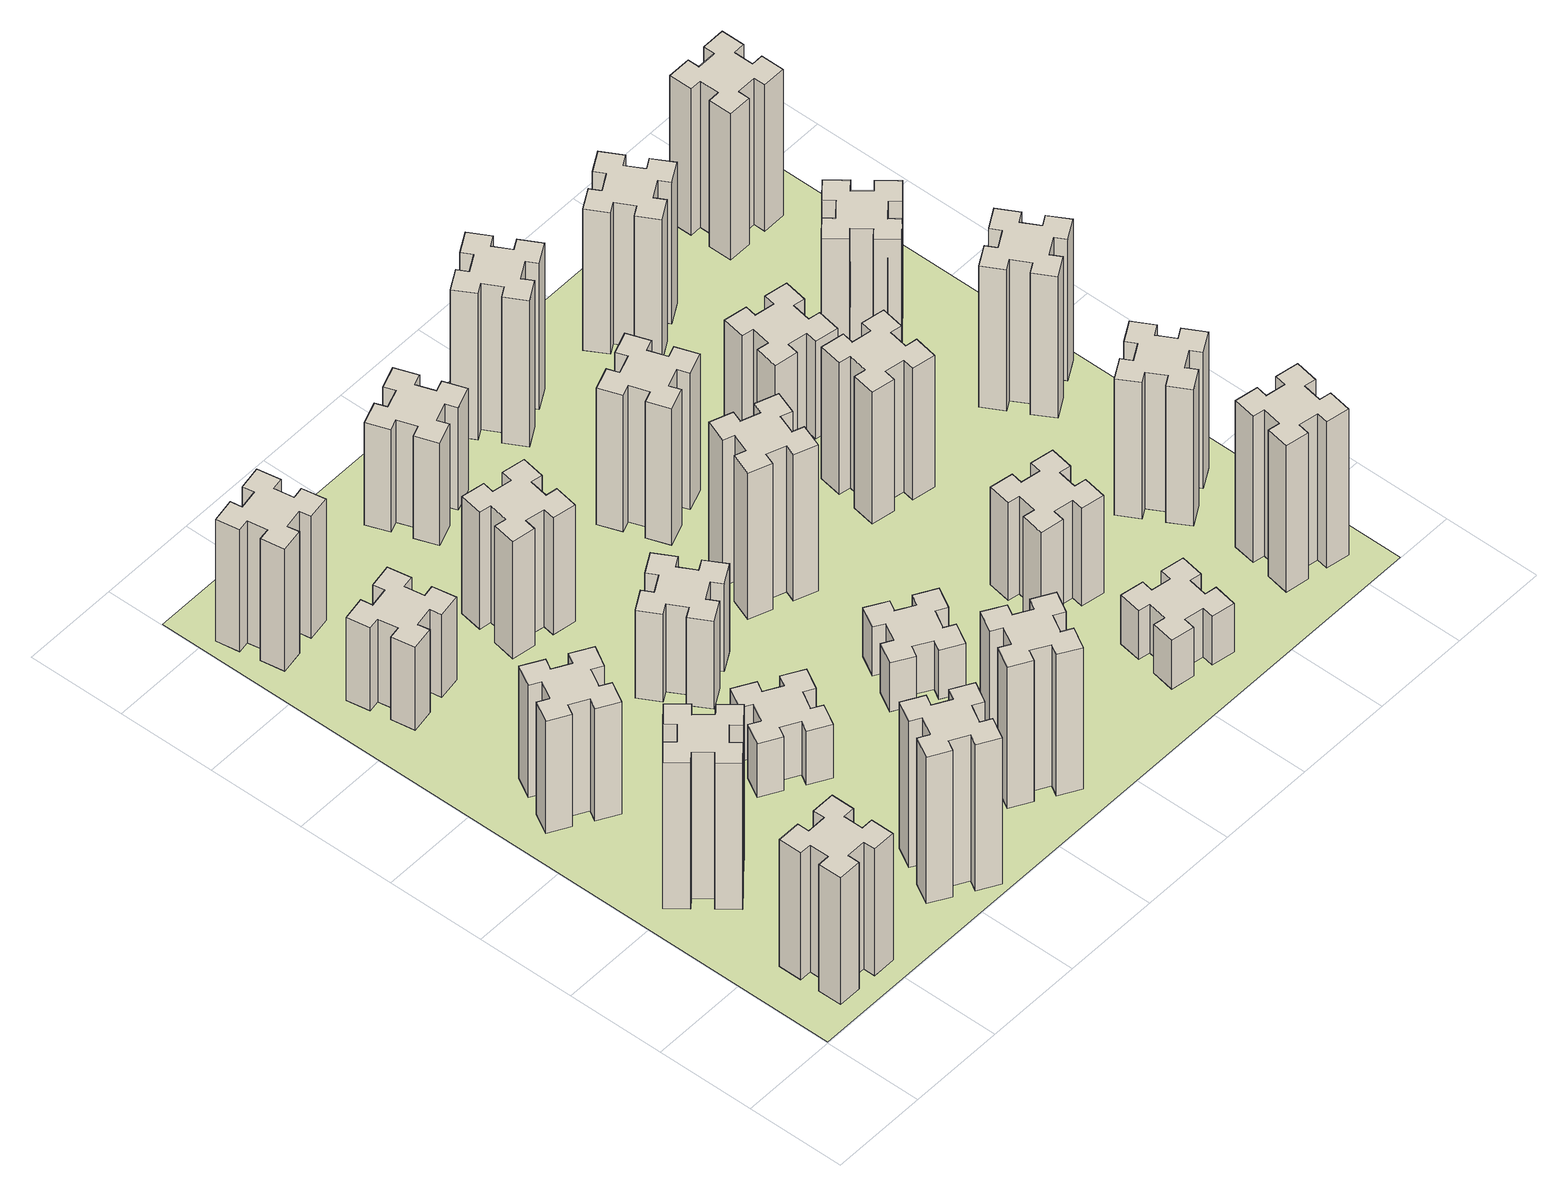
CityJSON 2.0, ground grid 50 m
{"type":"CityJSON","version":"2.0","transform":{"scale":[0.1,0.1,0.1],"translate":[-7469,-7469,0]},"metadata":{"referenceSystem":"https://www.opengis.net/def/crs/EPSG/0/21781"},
"CityObjects":{
"building1":{"type":"Building","attributes":{"class":"1000","function":"1000","usage":"1000","yearOfConstruction":2016,"roofType":"1000","measuredHeight":78,"storeysAboveGround":30,"storeysBelowGround":0},"geometry":[{"type":"Solid","lod":"1","boundaries":[[[[0,1,2,3,4,5,6,7,8,9,10,11,12,13,14,15,16,17,18,19]],[[17,16,20,21]],[[16,15,22,20]],[[15,14,23,22]],[[14,13,24,23]],[[13,12,25,24]],[[12,11,26,25]],[[11,10,27,26]],[[10,9,28,27]],[[9,8,29,28]],[[8,7,30,29]],[[7,6,31,30]],[[6,5,32,31]],[[5,4,33,32]],[[4,3,34,33]],[[3,2,35,34]],[[2,1,36,35]],[[1,0,37,36]],[[0,19,38,37]],[[19,18,39,38]],[[18,17,21,39]],[[24,25,26,27,28,29,30,31,32,33,34,35,36,37,38,39,21,20,22,23]]]]}]},
"building2":{"type":"Building","attributes":{"class":"1000","function":"1000","usage":"1000","yearOfConstruction":2016,"roofType":"1000","measuredHeight":90,"storeysAboveGround":30,"storeysBelowGround":0},"geometry":[{"type":"Solid","lod":"1","boundaries":[[[[40,41,42,43,44,45,46,47,48,49,50,51,52,53,54,55,56,57,58,59]],[[57,56,60,61]],[[56,55,62,60]],[[55,54,63,62]],[[54,53,64,63]],[[53,52,65,64]],[[52,51,66,65]],[[51,50,67,66]],[[50,49,68,67]],[[49,48,69,68]],[[48,47,70,69]],[[47,46,71,70]],[[46,45,72,71]],[[45,44,73,72]],[[44,43,74,73]],[[43,42,75,74]],[[42,41,76,75]],[[41,40,77,76]],[[40,59,78,77]],[[59,58,79,78]],[[58,57,61,79]],[[64,65,66,67,68,69,70,71,72,73,74,75,76,77,78,79,61,60,62,63]]]]}]},
"building3":{"type":"Building","attributes":{"class":"1000","function":"1000","usage":"1000","yearOfConstruction":2016,"roofType":"1000","measuredHeight":69,"storeysAboveGround":30,"storeysBelowGround":0},"geometry":[{"type":"Solid","lod":"1","boundaries":[[[[80,81,82,83,84,85,86,87,88,89,90,91,92,93,94,95,96,97,98,99]],[[97,96,100,101]],[[96,95,102,100]],[[95,94,103,102]],[[94,93,104,103]],[[93,92,105,104]],[[92,91,106,105]],[[91,90,107,106]],[[90,89,108,107]],[[89,88,109,108]],[[88,87,110,109]],[[87,86,111,110]],[[86,85,112,111]],[[85,84,113,112]],[[84,83,114,113]],[[83,82,115,114]],[[82,81,116,115]],[[81,80,117,116]],[[80,99,118,117]],[[99,98,119,118]],[[98,97,101,119]],[[104,105,106,107,108,109,110,111,112,113,114,115,116,117,118,119,101,100,102,103]]]]}]},
"building4":{"type":"Building","attributes":{"class":"1000","function":"1000","usage":"1000","yearOfConstruction":2016,"roofType":"1000","measuredHeight":51,"storeysAboveGround":30,"storeysBelowGround":0},"geometry":[{"type":"Solid","lod":"1","boundaries":[[[[120,121,122,123,124,125,126,127,128,129,130,131,132,133,134,135,136,137,138,139]],[[137,136,140,141]],[[136,135,142,140]],[[135,134,143,142]],[[134,133,144,143]],[[133,132,145,144]],[[132,131,146,145]],[[131,130,147,146]],[[130,129,148,147]],[[129,128,149,148]],[[128,127,150,149]],[[127,126,151,150]],[[126,125,152,151]],[[125,124,153,152]],[[124,123,154,153]],[[123,122,155,154]],[[122,121,156,155]],[[121,120,157,156]],[[120,139,158,157]],[[139,138,159,158]],[[138,137,141,159]],[[144,145,146,147,148,149,150,151,152,153,154,155,156,157,158,159,141,140,142,143]]]]}]},
"building5":{"type":"Building","attributes":{"class":"1000","function":"1000","usage":"1000","yearOfConstruction":2016,"roofType":"1000","measuredHeight":90,"storeysAboveGround":30,"storeysBelowGround":0},"geometry":[{"type":"Solid","lod":"1","boundaries":[[[[160,161,162,163,164,165,166,167,168,169,170,171,172,173,174,175,176,177,178,179]],[[177,176,180,181]],[[176,175,182,180]],[[175,174,183,182]],[[174,173,184,183]],[[173,172,185,184]],[[172,171,186,185]],[[171,170,187,186]],[[170,169,188,187]],[[169,168,189,188]],[[168,167,190,189]],[[167,166,191,190]],[[166,165,192,191]],[[165,164,193,192]],[[164,163,194,193]],[[163,162,195,194]],[[162,161,196,195]],[[161,160,197,196]],[[160,179,198,197]],[[179,178,199,198]],[[178,177,181,199]],[[184,185,186,187,188,189,190,191,192,193,194,195,196,197,198,199,181,180,182,183]]]]}]},
"building6":{"type":"Building","attributes":{"class":"1000","function":"1000","usage":"1000","yearOfConstruction":2016,"roofType":"1000","measuredHeight":75,"storeysAboveGround":30,"storeysBelowGround":0},"geometry":[{"type":"Solid","lod":"1","boundaries":[[[[200,201,202,203,204,205,206,207,208,209,210,211,212,213,214,215,216,217,218,219]],[[217,216,220,221]],[[216,215,222,220]],[[215,214,223,222]],[[214,213,224,223]],[[213,212,225,224]],[[212,211,226,225]],[[211,210,227,226]],[[210,209,228,227]],[[209,208,229,228]],[[208,207,230,229]],[[207,206,231,230]],[[206,205,232,231]],[[205,204,233,232]],[[204,203,234,233]],[[203,202,235,234]],[[202,201,236,235]],[[201,200,237,236]],[[200,219,238,237]],[[219,218,239,238]],[[218,217,221,239]],[[224,225,226,227,228,229,230,231,232,233,234,235,236,237,238,239,221,220,222,223]]]]}]},
"building7":{"type":"Building","attributes":{"class":"1000","function":"1000","usage":"1000","yearOfConstruction":2016,"roofType":"1000","measuredHeight":33,"storeysAboveGround":30,"storeysBelowGround":0},"geometry":[{"type":"Solid","lod":"1","boundaries":[[[[240,241,242,243,244,245,246,247,248,249,250,251,252,253,254,255,256,257,258,259]],[[257,256,260,261]],[[256,255,262,260]],[[255,254,263,262]],[[254,253,264,263]],[[253,252,265,264]],[[252,251,266,265]],[[251,250,267,266]],[[250,249,268,267]],[[249,248,269,268]],[[248,247,270,269]],[[247,246,271,270]],[[246,245,272,271]],[[245,244,273,272]],[[244,243,274,273]],[[243,242,275,274]],[[242,241,276,275]],[[241,240,277,276]],[[240,259,278,277]],[[259,258,279,278]],[[258,257,261,279]],[[264,265,266,267,268,269,270,271,272,273,274,275,276,277,278,279,261,260,262,263]]]]}]},
"building8":{"type":"Building","attributes":{"class":"1000","function":"1000","usage":"1000","yearOfConstruction":2016,"roofType":"1000","measuredHeight":54,"storeysAboveGround":30,"storeysBelowGround":0},"geometry":[{"type":"Solid","lod":"1","boundaries":[[[[280,281,282,283,284,285,286,287,288,289,290,291,292,293,294,295,296,297,298,299]],[[297,296,300,301]],[[296,295,302,300]],[[295,294,303,302]],[[294,293,304,303]],[[293,292,305,304]],[[292,291,306,305]],[[291,290,307,306]],[[290,289,308,307]],[[289,288,309,308]],[[288,287,310,309]],[[287,286,311,310]],[[286,285,312,311]],[[285,284,313,312]],[[284,283,314,313]],[[283,282,315,314]],[[282,281,316,315]],[[281,280,317,316]],[[280,299,318,317]],[[299,298,319,318]],[[298,297,301,319]],[[304,305,306,307,308,309,310,311,312,313,314,315,316,317,318,319,301,300,302,303]]]]}]},
"building9":{"type":"Building","attributes":{"class":"1000","function":"1000","usage":"1000","yearOfConstruction":2016,"roofType":"1000","measuredHeight":72,"storeysAboveGround":30,"storeysBelowGround":0},"geometry":[{"type":"Solid","lod":"1","boundaries":[[[[320,321,322,323,324,325,326,327,328,329,330,331,332,333,334,335,336,337,338,339]],[[337,336,340,341]],[[336,335,342,340]],[[335,334,343,342]],[[334,333,344,343]],[[333,332,345,344]],[[332,331,346,345]],[[331,330,347,346]],[[330,329,348,347]],[[329,328,349,348]],[[328,327,350,349]],[[327,326,351,350]],[[326,325,352,351]],[[325,324,353,352]],[[324,323,354,353]],[[323,322,355,354]],[[322,321,356,355]],[[321,320,357,356]],[[320,339,358,357]],[[339,338,359,358]],[[338,337,341,359]],[[344,345,346,347,348,349,350,351,352,353,354,355,356,357,358,359,341,340,342,343]]]]}]},
"building10":{"type":"Building","attributes":{"class":"1000","function":"1000","usage":"1000","yearOfConstruction":2016,"roofType":"1000","measuredHeight":87,"storeysAboveGround":30,"storeysBelowGround":0},"geometry":[{"type":"Solid","lod":"1","boundaries":[[[[360,361,362,363,364,365,366,367,368,369,370,371,372,373,374,375,376,377,378,379]],[[377,376,380,381]],[[376,375,382,380]],[[375,374,383,382]],[[374,373,384,383]],[[373,372,385,384]],[[372,371,386,385]],[[371,370,387,386]],[[370,369,388,387]],[[369,368,389,388]],[[368,367,390,389]],[[367,366,391,390]],[[366,365,392,391]],[[365,364,393,392]],[[364,363,394,393]],[[363,362,395,394]],[[362,361,396,395]],[[361,360,397,396]],[[360,379,398,397]],[[379,378,399,398]],[[378,377,381,399]],[[384,385,386,387,388,389,390,391,392,393,394,395,396,397,398,399,381,380,382,383]]]]}]},
"building11":{"type":"Building","attributes":{"class":"1000","function":"1000","usage":"1000","yearOfConstruction":2016,"roofType":"1000","measuredHeight":30,"storeysAboveGround":30,"storeysBelowGround":0},"geometry":[{"type":"Solid","lod":"1","boundaries":[[[[400,401,402,403,404,405,406,407,408,409,410,411,412,413,414,415,416,417,418,419]],[[417,416,420,421]],[[416,415,422,420]],[[415,414,423,422]],[[414,413,424,423]],[[413,412,425,424]],[[412,411,426,425]],[[411,410,427,426]],[[410,409,428,427]],[[409,408,429,428]],[[408,407,430,429]],[[407,406,431,430]],[[406,405,432,431]],[[405,404,433,432]],[[404,403,434,433]],[[403,402,435,434]],[[402,401,436,435]],[[401,400,437,436]],[[400,419,438,437]],[[419,418,439,438]],[[418,417,421,439]],[[424,425,426,427,428,429,430,431,432,433,434,435,436,437,438,439,421,420,422,423]]]]}]},
"building12":{"type":"Building","attributes":{"class":"1000","function":"1000","usage":"1000","yearOfConstruction":2016,"roofType":"1000","measuredHeight":63,"storeysAboveGround":30,"storeysBelowGround":0},"geometry":[{"type":"Solid","lod":"1","boundaries":[[[[440,441,442,443,444,445,446,447,448,449,450,451,452,453,454,455,456,457,458,459]],[[457,456,460,461]],[[456,455,462,460]],[[455,454,463,462]],[[454,453,464,463]],[[453,452,465,464]],[[452,451,466,465]],[[451,450,467,466]],[[450,449,468,467]],[[449,448,469,468]],[[448,447,470,469]],[[447,446,471,470]],[[446,445,472,471]],[[445,444,473,472]],[[444,443,474,473]],[[443,442,475,474]],[[442,441,476,475]],[[441,440,477,476]],[[440,459,478,477]],[[459,458,479,478]],[[458,457,461,479]],[[464,465,466,467,468,469,470,471,472,473,474,475,476,477,478,479,461,460,462,463]]]]}]},
"building13":{"type":"Building","attributes":{"class":"1000","function":"1000","usage":"1000","yearOfConstruction":2016,"roofType":"1000","measuredHeight":90,"storeysAboveGround":30,"storeysBelowGround":0},"geometry":[{"type":"Solid","lod":"1","boundaries":[[[[480,481,482,483,484,485,486,487,488,489,490,491,492,493,494,495,496,497,498,499]],[[497,496,500,501]],[[496,495,502,500]],[[495,494,503,502]],[[494,493,504,503]],[[493,492,505,504]],[[492,491,506,505]],[[491,490,507,506]],[[490,489,508,507]],[[489,488,509,508]],[[488,487,510,509]],[[487,486,511,510]],[[486,485,512,511]],[[485,484,513,512]],[[484,483,514,513]],[[483,482,515,514]],[[482,481,516,515]],[[481,480,517,516]],[[480,499,518,517]],[[499,498,519,518]],[[498,497,501,519]],[[504,505,506,507,508,509,510,511,512,513,514,515,516,517,518,519,501,500,502,503]]]]}]},
"building14":{"type":"Building","attributes":{"class":"1000","function":"1000","usage":"1000","yearOfConstruction":2016,"roofType":"1000","measuredHeight":84,"storeysAboveGround":30,"storeysBelowGround":0},"geometry":[{"type":"Solid","lod":"1","boundaries":[[[[520,521,522,523,524,525,526,527,528,529,530,531,532,533,534,535,536,537,538,539]],[[537,536,540,541]],[[536,535,542,540]],[[535,534,543,542]],[[534,533,544,543]],[[533,532,545,544]],[[532,531,546,545]],[[531,530,547,546]],[[530,529,548,547]],[[529,528,549,548]],[[528,527,550,549]],[[527,526,551,550]],[[526,525,552,551]],[[525,524,553,552]],[[524,523,554,553]],[[523,522,555,554]],[[522,521,556,555]],[[521,520,557,556]],[[520,539,558,557]],[[539,538,559,558]],[[538,537,541,559]],[[544,545,546,547,548,549,550,551,552,553,554,555,556,557,558,559,541,540,542,543]]]]}]},
"building15":{"type":"Building","attributes":{"class":"1000","function":"1000","usage":"1000","yearOfConstruction":2016,"roofType":"1000","measuredHeight":30,"storeysAboveGround":30,"storeysBelowGround":0},"geometry":[{"type":"Solid","lod":"1","boundaries":[[[[560,561,562,563,564,565,566,567,568,569,570,571,572,573,574,575,576,577,578,579]],[[577,576,580,581]],[[576,575,582,580]],[[575,574,583,582]],[[574,573,584,583]],[[573,572,585,584]],[[572,571,586,585]],[[571,570,587,586]],[[570,569,588,587]],[[569,568,589,588]],[[568,567,590,589]],[[567,566,591,590]],[[566,565,592,591]],[[565,564,593,592]],[[564,563,594,593]],[[563,562,595,594]],[[562,561,596,595]],[[561,560,597,596]],[[560,579,598,597]],[[579,578,599,598]],[[578,577,581,599]],[[584,585,586,587,588,589,590,591,592,593,594,595,596,597,598,599,581,580,582,583]]]]}]},
"building16":{"type":"Building","attributes":{"class":"1000","function":"1000","usage":"1000","yearOfConstruction":2016,"roofType":"1000","measuredHeight":90,"storeysAboveGround":30,"storeysBelowGround":0},"geometry":[{"type":"Solid","lod":"1","boundaries":[[[[600,601,602,603,604,605,606,607,608,609,610,611,612,613,614,615,616,617,618,619]],[[617,616,620,621]],[[616,615,622,620]],[[615,614,623,622]],[[614,613,624,623]],[[613,612,625,624]],[[612,611,626,625]],[[611,610,627,626]],[[610,609,628,627]],[[609,608,629,628]],[[608,607,630,629]],[[607,606,631,630]],[[606,605,632,631]],[[605,604,633,632]],[[604,603,634,633]],[[603,602,635,634]],[[602,601,636,635]],[[601,600,637,636]],[[600,619,638,637]],[[619,618,639,638]],[[618,617,621,639]],[[624,625,626,627,628,629,630,631,632,633,634,635,636,637,638,639,621,620,622,623]]]]}]},
"building17":{"type":"Building","attributes":{"class":"1000","function":"1000","usage":"1000","yearOfConstruction":2016,"roofType":"1000","measuredHeight":60,"storeysAboveGround":30,"storeysBelowGround":0},"geometry":[{"type":"Solid","lod":"1","boundaries":[[[[640,641,642,643,644,645,646,647,648,649,650,651,652,653,654,655,656,657,658,659]],[[657,656,660,661]],[[656,655,662,660]],[[655,654,663,662]],[[654,653,664,663]],[[653,652,665,664]],[[652,651,666,665]],[[651,650,667,666]],[[650,649,668,667]],[[649,648,669,668]],[[648,647,670,669]],[[647,646,671,670]],[[646,645,672,671]],[[645,644,673,672]],[[644,643,674,673]],[[643,642,675,674]],[[642,641,676,675]],[[641,640,677,676]],[[640,659,678,677]],[[659,658,679,678]],[[658,657,661,679]],[[664,665,666,667,668,669,670,671,672,673,674,675,676,677,678,679,661,660,662,663]]]]}]},
"building18":{"type":"Building","attributes":{"class":"1000","function":"1000","usage":"1000","yearOfConstruction":2016,"roofType":"1000","measuredHeight":81,"storeysAboveGround":30,"storeysBelowGround":0},"geometry":[{"type":"Solid","lod":"1","boundaries":[[[[680,681,682,683,684,685,686,687,688,689,690,691,692,693,694,695,696,697,698,699]],[[697,696,700,701]],[[696,695,702,700]],[[695,694,703,702]],[[694,693,704,703]],[[693,692,705,704]],[[692,691,706,705]],[[691,690,707,706]],[[690,689,708,707]],[[689,688,709,708]],[[688,687,710,709]],[[687,686,711,710]],[[686,685,712,711]],[[685,684,713,712]],[[684,683,714,713]],[[683,682,715,714]],[[682,681,716,715]],[[681,680,717,716]],[[680,699,718,717]],[[699,698,719,718]],[[698,697,701,719]],[[704,705,706,707,708,709,710,711,712,713,714,715,716,717,718,719,701,700,702,703]]]]}]},
"building19":{"type":"Building","attributes":{"class":"1000","function":"1000","usage":"1000","yearOfConstruction":2016,"roofType":"1000","measuredHeight":60,"storeysAboveGround":30,"storeysBelowGround":0},"geometry":[{"type":"Solid","lod":"1","boundaries":[[[[720,721,722,723,724,725,726,727,728,729,730,731,732,733,734,735,736,737,738,739]],[[737,736,740,741]],[[736,735,742,740]],[[735,734,743,742]],[[734,733,744,743]],[[733,732,745,744]],[[732,731,746,745]],[[731,730,747,746]],[[730,729,748,747]],[[729,728,749,748]],[[728,727,750,749]],[[727,726,751,750]],[[726,725,752,751]],[[725,724,753,752]],[[724,723,754,753]],[[723,722,755,754]],[[722,721,756,755]],[[721,720,757,756]],[[720,739,758,757]],[[739,738,759,758]],[[738,737,741,759]],[[744,745,746,747,748,749,750,751,752,753,754,755,756,757,758,759,741,740,742,743]]]]}]},
"building20":{"type":"Building","attributes":{"class":"1000","function":"1000","usage":"1000","yearOfConstruction":2016,"roofType":"1000","measuredHeight":90,"storeysAboveGround":30,"storeysBelowGround":0},"geometry":[{"type":"Solid","lod":"1","boundaries":[[[[760,761,762,763,764,765,766,767,768,769,770,771,772,773,774,775,776,777,778,779]],[[777,776,780,781]],[[776,775,782,780]],[[775,774,783,782]],[[774,773,784,783]],[[773,772,785,784]],[[772,771,786,785]],[[771,770,787,786]],[[770,769,788,787]],[[769,768,789,788]],[[768,767,790,789]],[[767,766,791,790]],[[766,765,792,791]],[[765,764,793,792]],[[764,763,794,793]],[[763,762,795,794]],[[762,761,796,795]],[[761,760,797,796]],[[760,779,798,797]],[[779,778,799,798]],[[778,777,781,799]],[[784,785,786,787,788,789,790,791,792,793,794,795,796,797,798,799,781,780,782,783]]]]}]},
"building21":{"type":"Building","attributes":{"class":"1000","function":"1000","usage":"1000","yearOfConstruction":2016,"roofType":"1000","measuredHeight":87,"storeysAboveGround":30,"storeysBelowGround":0},"geometry":[{"type":"Solid","lod":"1","boundaries":[[[[800,801,802,803,804,805,806,807,808,809,810,811,812,813,814,815,816,817,818,819]],[[817,816,820,821]],[[816,815,822,820]],[[815,814,823,822]],[[814,813,824,823]],[[813,812,825,824]],[[812,811,826,825]],[[811,810,827,826]],[[810,809,828,827]],[[809,808,829,828]],[[808,807,830,829]],[[807,806,831,830]],[[806,805,832,831]],[[805,804,833,832]],[[804,803,834,833]],[[803,802,835,834]],[[802,801,836,835]],[[801,800,837,836]],[[800,819,838,837]],[[819,818,839,838]],[[818,817,821,839]],[[824,825,826,827,828,829,830,831,832,833,834,835,836,837,838,839,821,820,822,823]]]]}]},
"building22":{"type":"Building","attributes":{"class":"1000","function":"1000","usage":"1000","yearOfConstruction":2016,"roofType":"1000","measuredHeight":84,"storeysAboveGround":30,"storeysBelowGround":0},"geometry":[{"type":"Solid","lod":"1","boundaries":[[[[840,841,842,843,844,845,846,847,848,849,850,851,852,853,854,855,856,857,858,859]],[[857,856,860,861]],[[856,855,862,860]],[[855,854,863,862]],[[854,853,864,863]],[[853,852,865,864]],[[852,851,866,865]],[[851,850,867,866]],[[850,849,868,867]],[[849,848,869,868]],[[848,847,870,869]],[[847,846,871,870]],[[846,845,872,871]],[[845,844,873,872]],[[844,843,874,873]],[[843,842,875,874]],[[842,841,876,875]],[[841,840,877,876]],[[840,859,878,877]],[[859,858,879,878]],[[858,857,861,879]],[[864,865,866,867,868,869,870,871,872,873,874,875,876,877,878,879,861,860,862,863]]]]}]},
"building23":{"type":"Building","attributes":{"class":"1000","function":"1000","usage":"1000","yearOfConstruction":2016,"roofType":"1000","measuredHeight":87,"storeysAboveGround":30,"storeysBelowGround":0},"geometry":[{"type":"Solid","lod":"1","boundaries":[[[[880,881,882,883,884,885,886,887,888,889,890,891,892,893,894,895,896,897,898,899]],[[897,896,900,901]],[[896,895,902,900]],[[895,894,903,902]],[[894,893,904,903]],[[893,892,905,904]],[[892,891,906,905]],[[891,890,907,906]],[[890,889,908,907]],[[889,888,909,908]],[[888,887,910,909]],[[887,886,911,910]],[[886,885,912,911]],[[885,884,913,912]],[[884,883,914,913]],[[883,882,915,914]],[[882,881,916,915]],[[881,880,917,916]],[[880,899,918,917]],[[899,898,919,918]],[[898,897,901,919]],[[904,905,906,907,908,909,910,911,912,913,914,915,916,917,918,919,901,900,902,903]]]]}]},
"building24":{"type":"Building","attributes":{"class":"1000","function":"1000","usage":"1000","yearOfConstruction":2016,"roofType":"1000","measuredHeight":72,"storeysAboveGround":30,"storeysBelowGround":0},"geometry":[{"type":"Solid","lod":"1","boundaries":[[[[920,921,922,923,924,925,926,927,928,929,930,931,932,933,934,935,936,937,938,939]],[[937,936,940,941]],[[936,935,942,940]],[[935,934,943,942]],[[934,933,944,943]],[[933,932,945,944]],[[932,931,946,945]],[[931,930,947,946]],[[930,929,948,947]],[[929,928,949,948]],[[928,927,950,949]],[[927,926,951,950]],[[926,925,952,951]],[[925,924,953,952]],[[924,923,954,953]],[[923,922,955,954]],[[922,921,956,955]],[[921,920,957,956]],[[920,939,958,957]],[[939,938,959,958]],[[938,937,941,959]],[[944,945,946,947,948,949,950,951,952,953,954,955,956,957,958,959,941,940,942,943]]]]}]},
"building25":{"type":"Building","attributes":{"class":"1000","function":"1000","usage":"1000","yearOfConstruction":2016,"roofType":"1000","measuredHeight":90,"storeysAboveGround":30,"storeysBelowGround":0},"geometry":[{"type":"Solid","lod":"1","boundaries":[[[[960,961,962,963,964,965,966,967,968,969,970,971,972,973,974,975,976,977,978,979]],[[977,976,980,981]],[[976,975,982,980]],[[975,974,983,982]],[[974,973,984,983]],[[973,972,985,984]],[[972,971,986,985]],[[971,970,987,986]],[[970,969,988,987]],[[969,968,989,988]],[[968,967,990,989]],[[967,966,991,990]],[[966,965,992,991]],[[965,964,993,992]],[[964,963,994,993]],[[963,962,995,994]],[[962,961,996,995]],[[961,960,997,996]],[[960,979,998,997]],[[979,978,999,998]],[[978,977,981,999]],[[984,985,986,987,988,989,990,991,992,993,994,995,996,997,998,999,981,980,982,983]]]]}]},
"landuse1":{"type":"LandUse","attributes":{"name":"plot1","function":"1010"},"geometry":[{"type":"MultiSurface","lod":"1","boundaries":[[[1000,1001,1002,1003]]]}]}
},
"vertices":[
[265,325,0],[265,225,0],[205,225,0],[205,105,0],[325,105,0],[325,165,0],[425,165,0],[425,105,0],[545,105,0],[545,225,0],[485,225,0],[485,325,0],[545,325,0],[545,445,0],[425,445,0],[425,385,0],[325,385,0],[325,445,0],[205,445,0],[205,325,0],[325,385,780],[325,445,780],[425,385,780],[425,445,780],[545,445,780],[545,325,780],[485,325,780],[485,225,780],[545,225,780],[545,105,780],[425,105,780],[425,165,780],[325,165,780],[325,105,780],[205,105,780],[205,225,780],[265,225,780],[265,325,780],[205,325,780],[205,445,780],
[492,1048,0],[427,1124,0],[473,1163,0],[396,1255,0],[304,1178,0],[343,1132,0],[266,1067,0],[228,1113,0],[136,1036,0],[213,944,0],[259,983,0],[323,906,0],[277,868,0],[354,776,0],[446,853,0],[408,899,0],[484,963,0],[523,917,0],[615,994,0],[538,1086,0],[484,963,900],[523,917,900],[408,899,900],[446,853,900],[354,776,900],[277,868,900],[323,906,900],[259,983,900],[213,944,900],[136,1036,900],[228,1113,900],[266,1067,900],[343,1132,900],[304,1178,900],[396,1255,900],[473,1163,900],[427,1124,900],[492,1048,900],[538,1086,900],[615,994,900],
[474,1826,0],[387,1876,0],[417,1928,0],[313,1988,0],[253,1884,0],[305,1854,0],[255,1767,0],[203,1797,0],[143,1693,0],[247,1633,0],[277,1685,0],[364,1635,0],[334,1583,0],[438,1523,0],[498,1627,0],[446,1657,0],[496,1744,0],[548,1714,0],[608,1818,0],[504,1878,0],[496,1744,690],[548,1714,690],[446,1657,690],[498,1627,690],[438,1523,690],[334,1583,690],[364,1635,690],[277,1685,690],[247,1633,690],[143,1693,690],[203,1797,690],[255,1767,690],[305,1854,690],[253,1884,690],[313,1988,690],[417,1928,690],[387,1876,690],[474,1826,690],[504,1878,690],[608,1818,690],
[405,2812,0],[307,2795,0],[297,2854,0],[178,2833,0],[199,2715,0],[258,2725,0],[276,2627,0],[217,2617,0],[237,2498,0],[356,2519,0],[345,2578,0],[444,2596,0],[454,2537,0],[572,2557,0],[551,2676,0],[492,2665,0],[475,2764,0],[534,2774,0],[513,2892,0],[395,2871,0],[475,2764,510],[534,2774,510],[492,2665,510],[551,2676,510],[572,2557,510],[454,2537,510],[444,2596,510],[345,2578,510],[356,2519,510],[237,2498,510],[217,2617,510],[276,2627,510],[258,2725,510],[199,2715,510],[178,2833,510],[297,2854,510],[307,2795,510],[405,2812,510],[395,2871,510],[513,2892,510],
[1214,346,0],[1127,396,0],[1157,448,0],[1053,508,0],[993,404,0],[1045,374,0],[995,287,0],[943,317,0],[883,213,0],[987,153,0],[1017,205,0],[1104,155,0],[1074,103,0],[1178,43,0],[1238,147,0],[1186,177,0],[1236,264,0],[1288,234,0],[1348,338,0],[1244,398,0],[1236,264,900],[1288,234,900],[1186,177,900],[1238,147,900],[1178,43,900],[1074,103,900],[1104,155,900],[1017,205,900],[987,153,900],[883,213,900],[943,317,900],[995,287,900],[1045,374,900],[993,404,900],[1053,508,900],[1157,448,900],[1127,396,900],[1214,346,900],[1244,398,900],[1348,338,900],
[245,3218,0],[344,3236,0],[354,3177,0],[472,3197,0],[451,3316,0],[392,3305,0],[375,3404,0],[434,3414,0],[413,3532,0],[295,3511,0],[305,3452,0],[207,3435,0],[197,3494,0],[78,3473,0],[99,3355,0],[158,3365,0],[176,3267,0],[117,3257,0],[137,3138,0],[256,3159,0],[176,3267,750],[117,3257,750],[158,3365,750],[99,3355,750],[78,3473,750],[197,3494,750],[207,3435,750],[305,3452,750],[295,3511,750],[413,3532,750],[434,3414,750],[375,3404,750],[392,3305,750],[451,3316,750],[472,3197,750],[354,3177,750],[344,3236,750],[245,3218,750],[256,3159,750],[137,3138,750],
[1186,1117,0],[1236,1204,0],[1288,1174,0],[1348,1278,0],[1244,1338,0],[1214,1286,0],[1127,1336,0],[1157,1388,0],[1053,1448,0],[993,1344,0],[1045,1314,0],[995,1227,0],[943,1257,0],[883,1153,0],[987,1093,0],[1017,1145,0],[1104,1095,0],[1074,1043,0],[1178,983,0],[1238,1087,0],[1104,1095,330],[1074,1043,330],[1017,1145,330],[987,1093,330],[883,1153,330],[943,1257,330],[995,1227,330],[1045,1314,330],[993,1344,330],[1053,1448,330],[1157,1388,330],[1127,1336,330],[1214,1286,330],[1244,1338,330],[1348,1278,330],[1288,1174,330],[1236,1204,330],[1186,1117,330],[1238,1087,330],[1178,983,330],
[1336,1867,0],[1286,1954,0],[1338,1984,0],[1278,2088,0],[1174,2028,0],[1204,1976,0],[1117,1926,0],[1087,1978,0],[983,1918,0],[1043,1814,0],[1095,1844,0],[1145,1757,0],[1093,1727,0],[1153,1623,0],[1257,1683,0],[1227,1735,0],[1314,1785,0],[1344,1733,0],[1448,1793,0],[1388,1897,0],[1314,1785,540],[1344,1733,540],[1227,1735,540],[1257,1683,540],[1153,1623,540],[1093,1727,540],[1145,1757,540],[1095,1844,540],[1043,1814,540],[983,1918,540],[1087,1978,540],[1117,1926,540],[1204,1976,540],[1174,2028,540],[1278,2088,540],[1338,1984,540],[1286,1954,540],[1336,1867,540],[1388,1897,540],[1448,1793,540],
[1115,2527,0],[1132,2625,0],[1191,2615,0],[1212,2733,0],[1094,2754,0],[1084,2695,0],[985,2712,0],[996,2771,0],[877,2792,0],[857,2674,0],[916,2664,0],[898,2565,0],[839,2576,0],[818,2457,0],[937,2437,0],[947,2496,0],[1045,2478,0],[1035,2419,0],[1153,2398,0],[1174,2517,0],[1045,2478,720],[1035,2419,720],[947,2496,720],[937,2437,720],[818,2457,720],[839,2576,720],[898,2565,720],[916,2664,720],[857,2674,720],[877,2792,720],[996,2771,720],[985,2712,720],[1084,2695,720],[1094,2754,720],[1212,2733,720],[1191,2615,720],[1132,2625,720],[1115,2527,720],[1174,2517,720],[1153,2398,720],
[1657,305,0],[1744,255,0],[1714,203,0],[1818,143,0],[1878,247,0],[1826,277,0],[1876,364,0],[1928,334,0],[1988,438,0],[1884,498,0],[1854,446,0],[1767,496,0],[1797,548,0],[1693,608,0],[1633,504,0],[1685,474,0],[1635,387,0],[1583,417,0],[1523,313,0],[1627,253,0],[1635,387,870],[1583,417,870],[1685,474,870],[1633,504,870],[1693,608,870],[1797,548,870],[1767,496,870],[1854,446,870],[1884,498,870],[1988,438,870],[1928,334,870],[1876,364,870],[1826,277,870],[1878,247,870],[1818,143,870],[1714,203,870],[1744,255,870],[1657,305,870],[1627,253,870],[1523,313,870],
[1757,1045,0],[1844,995,0],[1814,943,0],[1918,883,0],[1978,987,0],[1926,1017,0],[1976,1104,0],[2028,1074,0],[2088,1178,0],[1984,1238,0],[1954,1186,0],[1867,1236,0],[1897,1288,0],[1793,1348,0],[1733,1244,0],[1785,1214,0],[1735,1127,0],[1683,1157,0],[1623,1053,0],[1727,993,0],[1735,1127,300],[1683,1157,300],[1785,1214,300],[1733,1244,300],[1793,1348,300],[1897,1288,300],[1867,1236,300],[1954,1186,300],[1984,1238,300],[2088,1178,300],[2028,1074,300],[1976,1104,300],[1926,1017,300],[1978,987,300],[1918,883,300],[1814,943,300],[1844,995,300],[1757,1045,300],[1727,993,300],[1623,1053,300],
[1225,3456,0],[1131,3422,0],[1110,3478,0],[997,3437,0],[1039,3324,0],[1095,3345,0],[1129,3251,0],[1073,3230,0],[1114,3117,0],[1227,3159,0],[1206,3215,0],[1300,3249,0],[1320,3193,0],[1433,3234,0],[1392,3347,0],[1336,3326,0],[1302,3420,0],[1358,3440,0],[1317,3553,0],[1204,3512,0],[1302,3420,630],[1358,3440,630],[1336,3326,630],[1392,3347,630],[1433,3234,630],[1320,3193,630],[1300,3249,630],[1206,3215,630],[1227,3159,630],[1114,3117,630],[1073,3230,630],[1129,3251,630],[1095,3345,630],[1039,3324,630],[997,3437,630],[1110,3478,630],[1131,3422,630],[1225,3456,630],[1204,3512,630],[1317,3553,630],
[1940,2042,0],[1846,2076,0],[1867,2132,0],[1754,2173,0],[1713,2060,0],[1769,2040,0],[1735,1946,0],[1679,1967,0],[1637,1854,0],[1750,1813,0],[1771,1869,0],[1865,1835,0],[1844,1779,0],[1957,1737,0],[1998,1850,0],[1942,1871,0],[1976,1965,0],[2032,1944,0],[2073,2057,0],[1960,2098,0],[1976,1965,900],[2032,1944,900],[1942,1871,900],[1998,1850,900],[1957,1737,900],[1844,1779,900],[1865,1835,900],[1771,1869,900],[1750,1813,900],[1637,1854,900],[1679,1967,900],[1735,1946,900],[1769,2040,900],[1713,2060,900],[1754,2173,900],[1867,2132,900],[1846,2076,900],[1940,2042,900],[1960,2098,900],[2073,2057,900],
[1976,2586,0],[1942,2680,0],[1998,2700,0],[1957,2813,0],[1844,2772,0],[1865,2716,0],[1771,2682,0],[1750,2738,0],[1637,2697,0],[1679,2584,0],[1735,2605,0],[1769,2511,0],[1713,2490,0],[1754,2377,0],[1867,2419,0],[1846,2475,0],[1940,2509,0],[1960,2453,0],[2073,2494,0],[2032,2607,0],[1940,2509,840],[1960,2453,840],[1846,2475,840],[1867,2419,840],[1754,2377,840],[1713,2490,840],[1769,2511,840],[1735,2605,840],[1679,2584,840],[1637,2697,840],[1750,2738,840],[1771,2682,840],[1865,2716,840],[1844,2772,840],[1957,2813,840],[1998,2700,840],[1942,2680,840],[1976,2586,840],[2032,2607,840],[2073,2494,840],
[2596,444,0],[2578,345,0],[2519,356,0],[2498,237,0],[2617,217,0],[2627,276,0],[2725,258,0],[2715,199,0],[2833,178,0],[2854,297,0],[2795,307,0],[2812,405,0],[2871,395,0],[2892,513,0],[2774,534,0],[2764,475,0],[2665,492,0],[2676,551,0],[2557,572,0],[2537,454,0],[2665,492,300],[2676,551,300],[2764,475,300],[2774,534,300],[2892,513,300],[2871,395,300],[2812,405,300],[2795,307,300],[2854,297,300],[2833,178,300],[2715,199,300],[2725,258,300],[2627,276,300],[2617,217,300],[2498,237,300],[2519,356,300],[2578,345,300],[2596,444,300],[2537,454,300],[2557,572,300],
[1844,3556,0],[1757,3506,0],[1727,3558,0],[1623,3498,0],[1683,3394,0],[1735,3424,0],[1785,3337,0],[1733,3307,0],[1793,3203,0],[1897,3263,0],[1867,3315,0],[1954,3365,0],[1984,3313,0],[2088,3373,0],[2028,3477,0],[1976,3447,0],[1926,3534,0],[1978,3564,0],[1918,3668,0],[1814,3608,0],[1926,3534,900],[1978,3564,900],[1976,3447,900],[2028,3477,900],[2088,3373,900],[1984,3313,900],[1954,3365,900],[1867,3315,900],[1897,3263,900],[1793,3203,900],[1733,3307,900],[1785,3337,900],[1735,3424,900],[1683,3394,900],[1623,3498,900],[1727,3558,900],[1757,3506,900],[1844,3556,900],[1814,3608,900],[1918,3668,900],
[2496,1084,0],[2478,985,0],[2419,996,0],[2398,877,0],[2517,857,0],[2527,916,0],[2625,898,0],[2615,839,0],[2733,818,0],[2754,937,0],[2695,947,0],[2712,1045,0],[2771,1035,0],[2792,1153,0],[2674,1174,0],[2664,1115,0],[2565,1132,0],[2576,1191,0],[2457,1212,0],[2437,1094,0],[2565,1132,600],[2576,1191,600],[2664,1115,600],[2674,1174,600],[2792,1153,600],[2771,1035,600],[2712,1045,600],[2695,947,600],[2754,937,600],[2733,818,600],[2615,839,600],[2625,898,600],[2527,916,600],[2517,857,600],[2398,877,600],[2419,996,600],[2478,985,600],[2496,1084,600],[2437,1094,600],[2457,1212,600],
[2527,1856,0],[2625,1838,0],[2615,1779,0],[2733,1758,0],[2754,1877,0],[2695,1887,0],[2712,1985,0],[2771,1975,0],[2792,2093,0],[2674,2114,0],[2664,2055,0],[2565,2072,0],[2576,2131,0],[2457,2152,0],[2437,2034,0],[2496,2024,0],[2478,1925,0],[2419,1936,0],[2398,1817,0],[2517,1797,0],[2478,1925,810],[2419,1936,810],[2496,2024,810],[2437,2034,810],[2457,2152,810],[2576,2131,810],[2565,2072,810],[2664,2055,810],[2674,2114,810],[2792,2093,810],[2771,1975,810],[2712,1985,810],[2695,1887,810],[2754,1877,810],[2733,1758,810],[2615,1779,810],[2625,1838,810],[2527,1856,810],[2517,1797,810],[2398,1817,810],
[2496,2564,0],[2478,2465,0],[2419,2476,0],[2398,2357,0],[2517,2337,0],[2527,2396,0],[2625,2378,0],[2615,2319,0],[2733,2298,0],[2754,2417,0],[2695,2427,0],[2712,2525,0],[2771,2515,0],[2792,2633,0],[2674,2654,0],[2664,2595,0],[2565,2612,0],[2576,2671,0],[2457,2692,0],[2437,2574,0],[2565,2612,600],[2576,2671,600],[2664,2595,600],[2674,2654,600],[2792,2633,600],[2771,2515,600],[2712,2525,600],[2695,2427,600],[2754,2417,600],[2733,2298,600],[2615,2319,600],[2625,2378,600],[2527,2396,600],[2517,2337,600],[2398,2357,600],[2419,2476,600],[2478,2465,600],[2496,2564,600],[2437,2574,600],[2457,2692,600],
[3504,475,0],[3405,492,0],[3416,551,0],[3297,572,0],[3277,454,0],[3336,444,0],[3318,345,0],[3259,356,0],[3238,237,0],[3357,217,0],[3367,276,0],[3465,258,0],[3455,199,0],[3573,178,0],[3594,297,0],[3535,307,0],[3552,405,0],[3611,395,0],[3632,513,0],[3514,534,0],[3552,405,900],[3611,395,900],[3535,307,900],[3594,297,900],[3573,178,900],[3455,199,900],[3465,258,900],[3367,276,900],[3357,217,900],[3238,237,900],[3259,356,900],[3318,345,900],[3336,444,900],[3277,454,900],[3297,572,900],[3416,551,900],[3405,492,900],[3504,475,900],[3514,534,900],[3632,513,900],
[2716,3347,0],[2666,3434,0],[2718,3464,0],[2658,3568,0],[2554,3508,0],[2584,3456,0],[2497,3406,0],[2467,3458,0],[2363,3398,0],[2423,3294,0],[2475,3324,0],[2525,3237,0],[2473,3207,0],[2533,3103,0],[2637,3163,0],[2607,3215,0],[2694,3265,0],[2724,3213,0],[2828,3273,0],[2768,3377,0],[2694,3265,870],[2724,3213,870],[2607,3215,870],[2637,3163,870],[2533,3103,870],[2473,3207,870],[2525,3237,870],[2475,3324,870],[2423,3294,870],[2363,3398,870],[2467,3458,870],[2497,3406,870],[2584,3456,870],[2554,3508,870],[2658,3568,870],[2718,3464,870],[2666,3434,870],[2716,3347,870],[2768,3377,870],[2828,3273,870],
[3215,1004,0],[3265,917,0],[3213,887,0],[3273,783,0],[3377,843,0],[3347,895,0],[3434,945,0],[3464,893,0],[3568,953,0],[3508,1057,0],[3456,1027,0],[3406,1114,0],[3458,1144,0],[3398,1248,0],[3294,1188,0],[3324,1136,0],[3237,1086,0],[3207,1138,0],[3103,1078,0],[3163,974,0],[3237,1086,840],[3207,1138,840],[3324,1136,840],[3294,1188,840],[3398,1248,840],[3458,1144,840],[3406,1114,840],[3456,1027,840],[3508,1057,840],[3568,953,840],[3464,893,840],[3434,945,840],[3347,895,840],[3377,843,840],[3273,783,840],[3213,887,840],[3265,917,840],[3215,1004,840],[3163,974,840],[3103,1078,840],
[3556,1867,0],[3506,1954,0],[3558,1984,0],[3498,2088,0],[3394,2028,0],[3424,1976,0],[3337,1926,0],[3307,1978,0],[3203,1918,0],[3263,1814,0],[3315,1844,0],[3365,1757,0],[3313,1727,0],[3373,1623,0],[3477,1683,0],[3447,1735,0],[3534,1785,0],[3564,1733,0],[3668,1793,0],[3608,1897,0],[3534,1785,870],[3564,1733,870],[3447,1735,870],[3477,1683,870],[3373,1623,870],[3313,1727,870],[3365,1757,870],[3315,1844,870],[3263,1814,870],[3203,1918,870],[3307,1978,870],[3337,1926,870],[3424,1976,870],[3394,2028,870],[3498,2088,870],[3558,1984,870],[3506,1954,870],[3556,1867,870],[3608,1897,870],[3668,1793,870],
[3119,2563,0],[3183,2486,0],[3137,2448,0],[3214,2356,0],[3306,2433,0],[3268,2479,0],[3344,2543,0],[3383,2497,0],[3475,2574,0],[3398,2666,0],[3352,2628,0],[3287,2704,0],[3333,2743,0],[3256,2835,0],[3164,2758,0],[3203,2712,0],[3126,2647,0],[3088,2693,0],[2996,2616,0],[3073,2524,0],[3126,2647,720],[3088,2693,720],[3203,2712,720],[3164,2758,720],[3256,2835,720],[3333,2743,720],[3287,2704,720],[3352,2628,720],[3398,2666,720],[3475,2574,720],[3383,2497,720],[3344,2543,720],[3268,2479,720],[3306,2433,720],[3214,2356,720],[3137,2448,720],[3183,2486,720],[3119,2563,720],[3073,2524,720],[2996,2616,720],
[3285,3325,0],[3385,3325,0],[3385,3265,0],[3505,3265,0],[3505,3385,0],[3445,3385,0],[3445,3485,0],[3505,3485,0],[3505,3605,0],[3385,3605,0],[3385,3545,0],[3285,3545,0],[3285,3605,0],[3165,3605,0],[3165,3485,0],[3225,3485,0],[3225,3385,0],[3165,3385,0],[3165,3265,0],[3285,3265,0],[3225,3385,900],[3165,3385,900],[3225,3485,900],[3165,3485,900],[3165,3605,900],[3285,3605,900],[3285,3545,900],[3385,3545,900],[3385,3605,900],[3505,3605,900],[3505,3485,900],[3445,3485,900],[3445,3385,900],[3505,3385,900],[3505,3265,900],[3385,3265,900],[3385,3325,900],[3285,3325,900],[3285,3265,900],[3165,3265,900],
[5,3705,0],[3705,3705,0],[3705,5,0],[5,5,0]
]}
